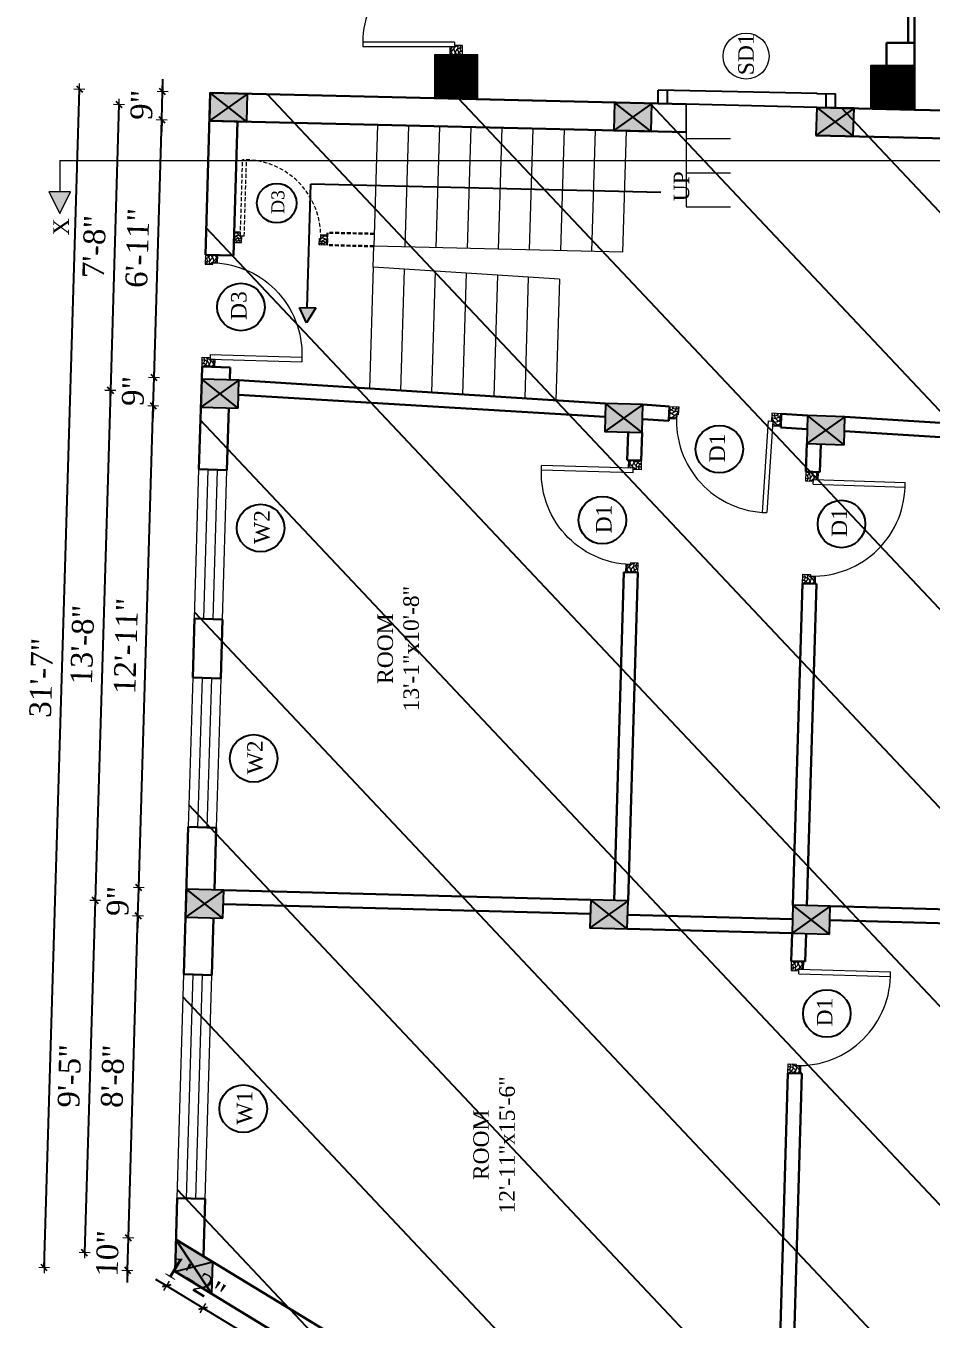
# Model space of a CAD drawing. Header units: inches. Extents: x 4069 to 291496, y -47643 to 12535.
# Drawn here: x 136887.3 to 137178.2, y -21025.5 to -20609.8 of the extents above; entities that cross this region are included whole.
import ezdxf

# ---------------------------------------------------------------- set-up
doc = ezdxf.new("R2010")
doc.units = ezdxf.units.IN
doc.header["$LTSCALE"] = 5
doc.header["$MEASUREMENT"] = 0
doc.linetypes.add('HIDDEN', pattern=[0.375, 0.25, -0.125])
for name, color, linetype, lineweight in [('A-WALL', 7, 'Continuous', 9), ('Dimension', 7, 'Continuous', 18), ('DOOR', 62, 'Continuous', 0), ('Dw', 2, 'Continuous', 18), ('tefriş', 30, 'Continuous', 9)]:
    doc.layers.add(name, color=color, linetype=linetype, lineweight=lineweight)
doc.layers.add('dim line', color=7, linetype='Continuous', lineweight=15, true_color=0xfab2b2)
doc.layers.add('TEXT', color=6, linetype='Continuous')
doc.layers.add('WALL', color=7, linetype='Continuous')
doc.styles.add('ordinary', font='times.ttf')
doc.dimstyles.new('Copy of 96', dxfattribs={"dimtxt": 7, "dimasz": 4, "dimexe": 0.5, "dimexo": 0.5, "dimgap": 3, "dimtad": 1, "dimdec": 1, "dimzin": 11, "dimdsep": 46, "dimlunit": 4, "dimtxsty": 'ordinary', "dimblk": 'OBLIQUE', "dimcen": 0.09, "dimse1": 1, "dimse2": 1, "dimclrt": 6, "dimazin": 0, "dimtfac": 1, "dimtdec": 1, "dimtix": 1, "dimtmove": 2, "dimatfit": 3, "dimldrblk": 'leader', "dimfxl": 0.5, "dimfxlon": 1, "dimtolj": 1, "dimtzin": 0, "dimarcsym": 0})

# ---------------------------------------------------------------- blocks, each defined once
blk = doc.blocks.new('C1a')
at = {"color": 1, "ltscale": 5}
for p, q in [((18657.75, 4625.76), (18648.75, 4625.76)), ((18648.75, 4625.76), (18648.82, 4613.76)), ((18657.82, 4613.76), (18657.75, 4625.76)), ((18648.82, 4613.76), (18657.82, 4613.76))]:
    blk.add_line(p, q, dxfattribs=at)
blk = doc.blocks.new('c2a')
at = {"color": 1, "ltscale": 5}
for p, q in [((18091.63, 4625.76), (18084.82, 4613.76)), ((18101.98, 4625.76), (18091.63, 4625.76)), ((18095.17, 4613.76), (18101.98, 4625.76)), ((18084.82, 4613.76), (18095.17, 4613.76))]:
    blk.add_line(p, q, dxfattribs=at)
blk = doc.blocks.new('A$C27B36B59')
at = {"layer": 'DOOR'}
for p, q in [((0, 4), (0, 0)), ((2.5, 4), (0, 4)), ((0, 0), (3, 0)), ((2.5, 2.5), (2.5, 4)), ((3, 2.5), (2.5, 2.5)), ((3, 0), (3, 2.5))]:
    blk.add_line(p, q, dxfattribs=at)
for centre, radius, start, end in [((-1.4, -0.54), 4.75, 22.1411, 72.838), ((1.34, 2.09), 1.64, 45.138, 144.8948), ((2.21, 0.3), 2.49, 83.3149, 152.658), ((0.13, 0.37), 2.05, 349.4875, 93.6805), ((1.96, -0.47), 2.01, 58.7447, 166.495), ((-0.06, 0.32), 1.13, 343.542, 86.947), ((2.08, -0.4), 1.17, 38.2816, 160.1519)]:
    blk.add_arc(centre, radius, start, end, dxfattribs=at)
blk = doc.blocks.new('D2')
at = {"layer": 'DOOR'}
for p, q in [((74473.95, 24047.59), (74473.95, 24018.09)), ((74473.95, 24047.59), (74475.45, 24047.59)), ((74475.45, 24047.59), (74475.45, 24018.13))]:
    blk.add_line(p, q, dxfattribs=at)
blk.add_arc((74473.95, 24047.59), 29.5, 180, 272.9146, dxfattribs=at)
at = {"layer": 'DOOR', "xscale": -1, "rotation": 180}
blk.add_blockref('A$C27B36B59', (74441.95, 24050.09), dxfattribs=at)
at = {"layer": 'DOOR', "rotation": 180}
blk.add_blockref('A$C27B36B59', (74477.95, 24050.09), dxfattribs=at)
blk = doc.blocks.new('smalldoor hidden')
at = {"layer": 'DOOR', "linetype": 'HIDDEN'}
for p, q in [((9851.61, -757.15), (9876.16, -757.15)), ((9851.61, -758.4), (9851.61, -757.15)), ((9851.61, -758.4), (9876.19, -758.4))]:
    blk.add_line(p, q, dxfattribs=at)
blk.add_arc((9851.61, -758.4), 24.58, 270, 2.9146, dxfattribs=at)
at = {"layer": 'DOOR', "linetype": 'HIDDEN', "yscale": 0.8333000000020547, "zscale": 0.8333000000002357, "rotation": 270}
for p, xscale in [((9849.52, -755.07), 0.8332999999984168), ((9849.52, -785.07), -0.8332999999984168)]:
    blk.add_blockref('A$C27B36B59', p, dxfattribs=dict(at, xscale=xscale))
blk = doc.blocks.new('x-x')
at = {"ltscale": 5}
for points in [[(11364.03, -701.52), (11364.03, -694.51), (11357.15, -698.09)], [(11364.03, -1135.52), (11364.03, -1128.51), (11357.15, -1132.09)]]:
    blk.add_hatch(color=256, dxfattribs=at).paths.add_polyline_path(points)
for p, q in [((11364.03, -694.51), (11357.15, -698.09)), ((11357.15, -698.09), (11364.03, -701.52)), ((11364.03, -701.52), (11364.03, -694.51)), ((11374.13, -698.09), (11364.03, -698.09)), ((11374.13, -698.09), (11374.13, -1132.09)), ((11364.03, -1128.51), (11357.15, -1132.09)), ((11364.03, -1135.52), (11364.03, -1128.51)), ((11357.15, -1132.09), (11364.03, -1135.52)), ((11374.13, -1132.09), (11364.03, -1132.09))]:
    blk.add_line(p, q, dxfattribs=at)
at = {"layer": 'A-WALL', "color": 1, "ltscale": 5}
blk.add_line((11374.13, -1120.09), (11374.13, -1132.09), dxfattribs=at)
at = {"layer": 'TEXT', "style": 'ordinary'}
for p in [(11350.08, -700.97), (11350.08, -1134.1)]:
    blk.add_text('X', height=5, dxfattribs=at).set_placement(p)
blk = doc.blocks.new('oblique')
at = {"color": 0, "lineweight": -2}
blk.add_line((0.25, 0.25), (-0.25, -0.25), dxfattribs=at)
at = {"layer": 'dim line', "lineweight": 9}
for p, q in [((-0.4375, 0), (0.4375, 0)), ((0, 0.4375), (0, -0.4375))]:
    blk.add_line(p, q, dxfattribs=at)
blk = doc.blocks.new('*D4005')
at = {"layer": 'A-WALL', "color": 0, "lineweight": -2, "ltscale": 50, "transparency": 16777216}
blk.add_line((137124.07, -21131.24), (136944.25, -21021.92), dxfattribs=at)
at = {"layer": 'Defpoints', "color": 0, "ltscale": 50, "transparency": 16777216}
for p in [(136947.02, -21017.35), (136944.25, -21021.92), (137126.84, -21126.68)]:
    blk.add_point(p, dxfattribs=at)
at = {"layer": 'A-WALL', "color": 0, "lineweight": -2, "ltscale": 50, "transparency": 16777216, "xscale": 4, "yscale": 4, "zscale": 4}
for p, rotation in [((136944.25, -21021.92), 148.7014709249468), ((137124.07, -21131.24), 328.7014709249468)]:
    blk.add_blockref('oblique', p, dxfattribs=dict(at, rotation=rotation))
at = {"layer": 'A-WALL', "color": 6, "ltscale": 50, "transparency": 16777216, "insert": (137037.57, -21070.97), "char_height": 7, "attachment_point": 5, "rotation": 328.7015, "style": 'ordinary'}
blk.add_mtext('\\A1;17\'-6"', dxfattribs=at)
blk = doc.blocks.new('_OBLIQUE')
at = {"color": 0, "linetype": 'ByBlock'}
blk.add_line((-0.5, -0.5), (0.5, 0.5), dxfattribs=at)
blk = doc.blocks.new('leader')
at = {"layer": 'Dimension'}
for p, q in [((0, -4.33), (0, 4.33)), ((-4.42, 0), (4.42, 0))]:
    blk.add_line(p, q, dxfattribs=at)
blk = doc.blocks.new('*D4006')
at = {"layer": 'A-WALL', "color": 0, "lineweight": -2, "ltscale": 50, "transparency": 16777216}
for p, q in [((136932.46, -21014.75), (136929.04, -21012.67)), ((136944.25, -21021.92), (136932.46, -21014.75)), ((136944.25, -21021.92), (136947.67, -21024))]:
    blk.add_line(p, q, dxfattribs=at)
at = {"layer": 'Defpoints', "color": 0, "ltscale": 50, "transparency": 16777216}
for p in [(136935.23, -21010.19), (136932.46, -21014.75), (136947.02, -21017.35)]:
    blk.add_point(p, dxfattribs=at)
at = {"layer": 'A-WALL', "color": 0, "lineweight": -2, "ltscale": 50, "transparency": 16777216, "xscale": 4, "yscale": 4, "zscale": 4}
for p, rotation in [((136932.46, -21014.75), 328.7014709249468), ((136944.25, -21021.92), 148.7014709249468)]:
    blk.add_blockref('oblique', p, dxfattribs=dict(at, rotation=rotation))
at = {"layer": 'A-WALL', "color": 6, "ltscale": 50, "transparency": 16777216, "insert": (136941.73, -21012.78), "char_height": 7, "attachment_point": 5, "rotation": 328.7015, "style": 'ordinary'}
blk.add_mtext('\\A1;1\'-2"', dxfattribs=at)
blk = doc.blocks.new('*D4007')
at = {"layer": 'A-WALL', "color": 0, "lineweight": -2, "ltscale": 50, "transparency": 16777216}
blk.add_line((136929.1, -21033.55), (137120.71, -21150.05), dxfattribs=at)
at = {"layer": 'Defpoints', "color": 0, "ltscale": 50, "transparency": 16777216}
for p in [(136941.13, -21013.77), (137132.74, -21130.26), (137120.71, -21150.05)]:
    blk.add_point(p, dxfattribs=at)
at = {"layer": 'A-WALL', "color": 0, "lineweight": -2, "ltscale": 50, "transparency": 16777216, "xscale": 4, "yscale": 4, "zscale": 4}
for p, rotation in [((136929.1, -21033.55), 148.7014709224112), ((137120.71, -21150.05), 328.7014709224112)]:
    blk.add_blockref('oblique', p, dxfattribs=dict(at, rotation=rotation))
at = {"layer": 'A-WALL', "color": 6, "ltscale": 50, "transparency": 16777216, "insert": (137028.31, -21086.19), "char_height": 7, "attachment_point": 5, "rotation": 328.7015, "style": 'ordinary'}
blk.add_mtext('\\A1;18\'-8"', dxfattribs=at)
blk = doc.blocks.new('*D3865')
at = {"layer": 'A-WALL', "color": 0, "lineweight": -2, "ltscale": 50, "transparency": 16777216}
blk.add_line((137246.82, -21245.88), (136914.7, -21043.96), dxfattribs=at)
at = {"layer": 'Defpoints', "color": 0, "ltscale": 50, "transparency": 16777216}
for p in [(136935.23, -21010.19), (136914.7, -21043.96), (137267.35, -21212.11)]:
    blk.add_point(p, dxfattribs=at)
at = {"layer": 'A-WALL', "color": 0, "lineweight": -2, "ltscale": 50, "transparency": 16777216, "xscale": 4, "yscale": 4, "zscale": 4}
for p, rotation in [((136914.7, -21043.96), 148.7014709224075), ((137246.82, -21245.88), 328.7014709224075)]:
    blk.add_blockref('oblique', p, dxfattribs=dict(at, rotation=rotation))
at = {"layer": 'A-WALL', "color": 6, "ltscale": 50, "transparency": 16777216, "insert": (137084.17, -21139.32), "char_height": 7, "attachment_point": 5, "rotation": 328.7015, "style": 'ordinary'}
blk.add_mtext('\\A1;32\'-5"', dxfattribs=at)
blk = doc.blocks.new('*D4009')
at = {"layer": 'A-WALL', "color": 0, "lineweight": -2, "ltscale": 50, "transparency": 16777216}
for p, q in [((136920.23, -20999.38), (136920.35, -20995.39)), ((136919.93, -21009.73), (136920.23, -20999.38)), ((136919.93, -21009.73), (136919.81, -21013.73))]:
    blk.add_line(p, q, dxfattribs=at)
at = {"layer": 'Defpoints', "color": 0, "ltscale": 50, "transparency": 16777216}
for p in [(136920.23, -20999.38), (136935.54, -20999.84), (136935.23, -21010.19)]:
    blk.add_point(p, dxfattribs=at)
at = {"layer": 'A-WALL', "color": 0, "lineweight": -2, "ltscale": 50, "transparency": 16777216, "xscale": 4, "yscale": 4, "zscale": 4}
for p, rotation in [((136920.23, -20999.38), 268.2899854281655), ((136919.93, -21009.73), 88.28998542816545)]:
    blk.add_blockref('oblique', p, dxfattribs=dict(at, rotation=rotation))
at = {"layer": 'A-WALL', "color": 6, "ltscale": 50, "transparency": 16777216, "insert": (136913.52, -21004.36), "char_height": 7, "attachment_point": 5, "rotation": 88.29, "style": 'ordinary'}
blk.add_mtext('\\A1;10"', dxfattribs=at)
blk = doc.blocks.new('*D4010')
at = {"layer": 'A-WALL', "color": 0, "lineweight": -2, "ltscale": 50, "transparency": 16777216}
blk.add_line((136920.23, -20999.38), (136923.33, -20895.78), dxfattribs=at)
at = {"layer": 'Defpoints', "color": 0, "ltscale": 50, "transparency": 16777216}
for p in [(136923.33, -20895.78), (136938.63, -20896.24), (136935.54, -20999.84)]:
    blk.add_point(p, dxfattribs=at)
at = {"layer": 'A-WALL', "color": 0, "lineweight": -2, "ltscale": 50, "transparency": 16777216, "xscale": 4, "yscale": 4, "zscale": 4}
for p, rotation in [((136923.33, -20895.78), 88.28998542889899), ((136920.23, -20999.38), 268.289985428899)]:
    blk.add_blockref('oblique', p, dxfattribs=dict(at, rotation=rotation))
at = {"layer": 'A-WALL', "color": 6, "ltscale": 50, "transparency": 16777216, "insert": (136915.22, -20947.39), "char_height": 7, "attachment_point": 5, "rotation": 88.29, "style": 'ordinary'}
blk.add_mtext('\\A1;8\'-8"', dxfattribs=at)
blk = doc.blocks.new('*D4011')
at = {"layer": 'A-WALL', "color": 0, "lineweight": -2, "ltscale": 50, "transparency": 16777216}
for p, q in [((136923.6, -20886.78), (136923.72, -20882.79)), ((136923.33, -20895.78), (136923.6, -20886.78)), ((136923.33, -20895.78), (136923.21, -20899.78))]:
    blk.add_line(p, q, dxfattribs=at)
at = {"layer": 'Defpoints', "color": 0, "ltscale": 50, "transparency": 16777216}
for p in [(136923.6, -20886.78), (136938.9, -20887.24), (136938.63, -20896.24)]:
    blk.add_point(p, dxfattribs=at)
at = {"layer": 'A-WALL', "color": 0, "lineweight": -2, "ltscale": 50, "transparency": 16777216, "xscale": 4, "yscale": 4, "zscale": 4}
for p, rotation in [((136923.6, -20886.78), 268.289985428899), ((136923.33, -20895.78), 88.28998542889903)]:
    blk.add_blockref('oblique', p, dxfattribs=dict(at, rotation=rotation))
at = {"layer": 'A-WALL', "color": 6, "ltscale": 50, "transparency": 16777216, "insert": (136916.89, -20891.09), "char_height": 7, "attachment_point": 5, "rotation": 88.29, "style": 'ordinary'}
blk.add_mtext('\\A1;9"', dxfattribs=at)
blk = doc.blocks.new('*D4012')
at = {"layer": 'A-WALL', "color": 0, "lineweight": -2, "ltscale": 50, "transparency": 16777216}
blk.add_line((136923.6, -20886.78), (136928.22, -20731.85), dxfattribs=at)
at = {"layer": 'Defpoints', "color": 0, "ltscale": 50, "transparency": 16777216}
for p in [(136928.22, -20731.85), (136943.53, -20732.31), (136938.9, -20887.24)]:
    blk.add_point(p, dxfattribs=at)
at = {"layer": 'A-WALL', "color": 0, "lineweight": -2, "ltscale": 50, "transparency": 16777216, "xscale": 4, "yscale": 4, "zscale": 4}
for p, rotation in [((136928.22, -20731.85), 88.28998542889899), ((136923.6, -20886.78), 268.289985428899)]:
    blk.add_blockref('oblique', p, dxfattribs=dict(at, rotation=rotation))
at = {"layer": 'A-WALL', "color": 6, "ltscale": 50, "transparency": 16777216, "insert": (136919.41, -20809.12), "char_height": 7, "attachment_point": 5, "rotation": 88.29, "style": 'ordinary'}
blk.add_mtext('\\A1;12\'-11"', dxfattribs=at)
blk = doc.blocks.new('*D3991')
at = {"layer": 'A-WALL', "color": 0, "lineweight": -2, "ltscale": 50, "transparency": 16777216}
for p, q in [((136928.49, -20722.86), (136928.61, -20718.86)), ((136928.22, -20731.85), (136928.49, -20722.86)), ((136928.22, -20731.85), (136928.1, -20735.85))]:
    blk.add_line(p, q, dxfattribs=at)
at = {"layer": 'Defpoints', "color": 0, "ltscale": 50, "transparency": 16777216}
for p in [(136928.49, -20722.86), (136943.8, -20723.31), (136943.53, -20732.31)]:
    blk.add_point(p, dxfattribs=at)
at = {"layer": 'A-WALL', "color": 0, "lineweight": -2, "ltscale": 50, "transparency": 16777216, "xscale": 4, "yscale": 4, "zscale": 4}
for p, rotation in [((136928.49, -20722.86), 268.289985428899), ((136928.22, -20731.85), 88.28998542889903)]:
    blk.add_blockref('oblique', p, dxfattribs=dict(at, rotation=rotation))
at = {"layer": 'A-WALL', "color": 6, "ltscale": 50, "transparency": 16777216, "insert": (136921.79, -20727.16), "char_height": 7, "attachment_point": 5, "rotation": 88.29, "style": 'ordinary'}
blk.add_mtext('\\A1;9"', dxfattribs=at)
blk = doc.blocks.new('*D3992')
at = {"layer": 'A-WALL', "color": 0, "lineweight": -2, "ltscale": 50, "transparency": 16777216}
blk.add_line((136928.49, -20722.86), (136930.97, -20639.89), dxfattribs=at)
at = {"layer": 'Defpoints', "color": 0, "ltscale": 50, "transparency": 16777216}
for p in [(136930.97, -20639.89), (136946.27, -20640.35), (136943.8, -20723.31)]:
    blk.add_point(p, dxfattribs=at)
at = {"layer": 'A-WALL', "color": 0, "lineweight": -2, "ltscale": 50, "transparency": 16777216, "xscale": 4, "yscale": 4, "zscale": 4}
for p, rotation in [((136930.97, -20639.89), 88.28998542889899), ((136928.49, -20722.86), 268.289985428899)]:
    blk.add_blockref('oblique', p, dxfattribs=dict(at, rotation=rotation))
at = {"layer": 'A-WALL', "color": 6, "ltscale": 50, "transparency": 16777216, "insert": (136923.17, -20681.18), "char_height": 7, "attachment_point": 5, "rotation": 88.29, "style": 'ordinary'}
blk.add_mtext('\\A1;6\'-11"', dxfattribs=at)
blk = doc.blocks.new('*D3993')
at = {"layer": 'A-WALL', "color": 0, "lineweight": -2, "ltscale": 50, "transparency": 16777216}
for p, q in [((136931.24, -20630.9), (136931.35, -20626.9)), ((136930.97, -20639.89), (136931.24, -20630.9)), ((136930.97, -20639.89), (136930.85, -20643.89))]:
    blk.add_line(p, q, dxfattribs=at)
at = {"layer": 'Defpoints', "color": 0, "ltscale": 50, "transparency": 16777216}
for p in [(136931.24, -20630.9), (136946.54, -20631.35), (136946.27, -20640.35)]:
    blk.add_point(p, dxfattribs=at)
at = {"layer": 'A-WALL', "color": 0, "lineweight": -2, "ltscale": 50, "transparency": 16777216, "xscale": 4, "yscale": 4, "zscale": 4}
for p, rotation in [((136931.24, -20630.9), 268.289985428899), ((136930.97, -20639.89), 88.28998542889903)]:
    blk.add_blockref('oblique', p, dxfattribs=dict(at, rotation=rotation))
at = {"layer": 'A-WALL', "color": 6, "ltscale": 50, "transparency": 16777216, "insert": (136924.53, -20635.2), "char_height": 7, "attachment_point": 5, "rotation": 88.29, "style": 'ordinary'}
blk.add_mtext('\\A1;9"', dxfattribs=at)
blk = doc.blocks.new('*D3994')
at = {"layer": 'A-WALL', "color": 0, "lineweight": -2, "ltscale": 50, "transparency": 16777216}
blk.add_line((136917.21, -20634.98), (136914.46, -20726.94), dxfattribs=at)
at = {"layer": 'Defpoints', "color": 0, "ltscale": 50, "transparency": 16777216}
for p in [(136946.41, -20635.85), (136914.46, -20726.94), (136943.66, -20727.81)]:
    blk.add_point(p, dxfattribs=at)
at = {"layer": 'A-WALL', "color": 0, "lineweight": -2, "ltscale": 50, "transparency": 16777216, "xscale": 4, "yscale": 4, "zscale": 4}
for p, rotation in [((136917.21, -20634.98), 88.28998542815465), ((136914.46, -20726.94), 268.2899854281547)]:
    blk.add_blockref('oblique', p, dxfattribs=dict(at, rotation=rotation))
at = {"layer": 'A-WALL', "color": 6, "ltscale": 50, "transparency": 16777216, "insert": (136909.26, -20680.76), "char_height": 7, "attachment_point": 5, "rotation": 88.29, "style": 'ordinary'}
blk.add_mtext('\\A1;7\'-8"', dxfattribs=at)
blk = doc.blocks.new('*D3995')
at = {"layer": 'A-WALL', "color": 0, "lineweight": -2, "ltscale": 50, "transparency": 16777216}
blk.add_line((136914.46, -20726.94), (136909.57, -20890.87), dxfattribs=at)
at = {"layer": 'Defpoints', "color": 0, "ltscale": 50, "transparency": 16777216}
for p in [(136943.66, -20727.81), (136909.57, -20890.87), (136938.77, -20891.74)]:
    blk.add_point(p, dxfattribs=at)
at = {"layer": 'A-WALL', "color": 0, "lineweight": -2, "ltscale": 50, "transparency": 16777216, "xscale": 4, "yscale": 4, "zscale": 4}
for p, rotation in [((136914.46, -20726.94), 88.2899854288991), ((136909.57, -20890.87), 268.2899854288991)]:
    blk.add_blockref('oblique', p, dxfattribs=dict(at, rotation=rotation))
at = {"layer": 'A-WALL', "color": 6, "ltscale": 50, "transparency": 16777216, "insert": (136905.46, -20808.71), "char_height": 7, "attachment_point": 5, "rotation": 88.29, "style": 'ordinary'}
blk.add_mtext('\\A1;13\'-8"', dxfattribs=at)
blk = doc.blocks.new('*D3996')
at = {"layer": 'A-WALL', "color": 0, "lineweight": -2, "ltscale": 50, "transparency": 16777216}
blk.add_line((136909.57, -20890.87), (136906.18, -21004.14), dxfattribs=at)
at = {"layer": 'Defpoints', "color": 0, "ltscale": 50, "transparency": 16777216}
for p in [(136938.77, -20891.74), (136906.18, -21004.14), (136935.39, -21005.01)]:
    blk.add_point(p, dxfattribs=at)
at = {"layer": 'A-WALL', "color": 0, "lineweight": -2, "ltscale": 50, "transparency": 16777216, "xscale": 4, "yscale": 4, "zscale": 4}
for p, rotation in [((136909.57, -20890.87), 88.2899854288991), ((136906.18, -21004.14), 268.2899854288991)]:
    blk.add_blockref('oblique', p, dxfattribs=dict(at, rotation=rotation))
at = {"layer": 'A-WALL', "color": 6, "ltscale": 50, "transparency": 16777216, "insert": (136901.31, -20947.31), "char_height": 7, "attachment_point": 5, "rotation": 88.29, "style": 'ordinary'}
blk.add_mtext('\\A1;9\'-5"', dxfattribs=at)
blk = doc.blocks.new('*D3855')
at = {"layer": 'A-WALL', "color": 0, "lineweight": -2, "ltscale": 50, "transparency": 16777216}
blk.add_line((136893.19, -21008.93), (136904.5, -20630.1), dxfattribs=at)
at = {"layer": 'Defpoints', "color": 0, "ltscale": 50, "transparency": 16777216}
for p in [(136904.5, -20630.1), (136946.54, -20631.35), (136935.23, -21010.19)]:
    blk.add_point(p, dxfattribs=at)
at = {"layer": 'A-WALL', "color": 0, "lineweight": -2, "ltscale": 50, "transparency": 16777216, "xscale": 4, "yscale": 4, "zscale": 4}
for p, rotation in [((136904.5, -20630.1), 88.2899854288991), ((136893.19, -21008.93), 268.2899854288991)]:
    blk.add_blockref('oblique', p, dxfattribs=dict(at, rotation=rotation))
at = {"layer": 'A-WALL', "color": 6, "ltscale": 50, "transparency": 16777216, "insert": (136892.28, -20819.32), "char_height": 7, "attachment_point": 5, "rotation": 88.29, "style": 'ordinary'}
blk.add_mtext('\\A1;31\'-7"', dxfattribs=at)

msp = doc.modelspace()

# ---------------------------------------------------------------- hatches: boundary and pattern name
at = {"layer": 'A-WALL', "ltscale": 5}
h = msp.add_hatch(dxfattribs=at)
h.set_pattern_fill('ANSI31', color=256, angle=450)
h.set_pattern_definition([(135, (138671.29985, -45055.13978), (-0.08838834765, -0.08838834765), [])])
h.paths.add_polyline_path([(137032.57871, -20633.06176), (137032.57871, -20619.06176), (137018.57871, -20619.06176), (137018.57871, -20633.06176)])
h = msp.add_hatch(dxfattribs=at)
h.set_pattern_fill('ANSI31', color=256, angle=450)
h.set_pattern_definition([(135, (138662.58218, -45168.08549), (-0.08838834765, -0.08838834765), [])])
h.paths.add_polyline_path([(137158.86104, -20636.38636), (137172.86104, -20636.38636), (137172.86104, -20622.38636), (137158.86104, -20622.38636)])
at = {"layer": 'WALL', "linetype": 'ByBlock', "ltscale": 5, "true_color": 0xf8991e}
h = msp.add_hatch(dxfattribs=at)
h.set_pattern_fill('ANSI31', color=30, scale=350, angle=448.2899854)
h.set_pattern_definition([(133.29, (134491.15, -27576.4), (-31.8453, -29.999), [])])
h.paths.add_polyline_path([(137267.35397, -21212.10762), (136935.2316, -21010.18574), (136946.54132, -20631.35452), (137278.45551, -20639.18375), (137284.45283, -20639.3628)])
h = msp.add_hatch(color=30, dxfattribs=at)
h.dxf.hatch_style = 1
h.paths.add_polyline_path([(136958.53818, -20631.63884), (136952.40547, -20635.99476), (136958.26961, -20640.635)])
h.paths.add_polyline_path([(136958.53818, -20631.63884), (136946.54132, -20631.35452), (136952.40547, -20635.99476)])
h.paths.add_polyline_path([(136946.54132, -20631.35452), (136946.27275, -20640.35068), (136952.40547, -20635.99476)])
h.paths.add_polyline_path([(136952.40547, -20635.99476), (136946.27275, -20640.35068), (136958.26961, -20640.635)])
h = msp.add_hatch(color=30, dxfattribs=at)
h.dxf.hatch_style = 1
h.paths.add_polyline_path([(137088.50415, -20634.71895), (137082.37143, -20639.07487), (137088.23557, -20643.71511)])
h.paths.add_polyline_path([(137088.50415, -20634.71895), (137076.50729, -20634.43463), (137082.37143, -20639.07487)])
h.paths.add_polyline_path([(137076.50729, -20634.43463), (137076.23872, -20643.43079), (137082.37143, -20639.07487)])
h.paths.add_polyline_path([(137082.37143, -20639.07487), (137076.23872, -20643.43079), (137088.23557, -20643.71511)])
h = msp.add_hatch(color=30, dxfattribs=at)
h.dxf.hatch_style = 1
h.paths.add_polyline_path([(137153.48713, -20636.259), (137147.35441, -20640.61492), (137153.21856, -20645.25516)])
h.paths.add_polyline_path([(137153.48713, -20636.259), (137141.49027, -20635.97468), (137147.35441, -20640.61492)])
h.paths.add_polyline_path([(137141.49027, -20635.97468), (137141.2217, -20644.97084), (137147.35441, -20640.61492)])
h.paths.add_polyline_path([(137147.35441, -20640.61492), (137141.2217, -20644.97084), (137153.21856, -20645.25516)])
at = {"layer": 'WALL', "linetype": 'ByBlock', "ltscale": 5}
msp.add_hatch(color=2, dxfattribs=at).paths.add_polyline_path([(136977.51631, -20705.20748), (136975.25985, -20700.2768), (136980.50576, -20700.43341)])
at = {"layer": 'WALL', "linetype": 'ByBlock', "ltscale": 5, "true_color": 0xf8991e}
h = msp.add_hatch(color=30, dxfattribs=at)
h.dxf.hatch_style = 1
h.paths.add_polyline_path([(136949.659, -20727.99067), (136955.52204, -20732.66772), (136955.79061, -20723.67172)])
h.paths.add_polyline_path([(136955.79061, -20723.67172), (136943.79595, -20723.31363), (136949.659, -20727.99067)])
h.paths.add_polyline_path([(136949.659, -20727.99067), (136943.79595, -20723.31363), (136943.52738, -20732.30962)])
h.paths.add_polyline_path([(136943.52738, -20732.30962), (136955.52204, -20732.66772), (136949.659, -20727.99067)])
h = msp.add_hatch(color=30, dxfattribs=at)
h.dxf.hatch_style = 1
h.paths.add_polyline_path([(137079.48304, -20735.82451), (137085.34609, -20740.50155), (137085.61466, -20731.50556)])
h.paths.add_polyline_path([(137085.61466, -20731.50556), (137073.62, -20731.14747), (137079.48304, -20735.82451)])
h.paths.add_polyline_path([(137079.48304, -20735.82451), (137073.62, -20731.14747), (137073.35143, -20740.14346)])
h.paths.add_polyline_path([(137073.35143, -20740.14346), (137085.34609, -20740.50155), (137079.48304, -20735.82451)])
h = msp.add_hatch(color=30, dxfattribs=at)
h.dxf.hatch_style = 1
h.paths.add_polyline_path([(137144.39507, -20739.74143), (137150.25811, -20744.41847), (137150.52668, -20735.42248)])
h.paths.add_polyline_path([(137150.52668, -20735.42248), (137138.53202, -20735.06438), (137144.39507, -20739.74143)])
h.paths.add_polyline_path([(137144.39507, -20739.74143), (137138.53202, -20735.06438), (137138.26345, -20744.06038)])
h.paths.add_polyline_path([(137138.26345, -20744.06038), (137150.25811, -20744.41847), (137144.39507, -20739.74143)])
h = msp.add_hatch(color=30, dxfattribs=at)
h.dxf.hatch_style = 1
h.paths.add_polyline_path([(136944.76508, -20891.91764), (136950.62812, -20896.59468), (136950.89669, -20887.59869)])
h.paths.add_polyline_path([(136950.89669, -20887.59869), (136938.90204, -20887.2406), (136944.76508, -20891.91764)])
h.paths.add_polyline_path([(136944.76508, -20891.91764), (136938.90204, -20887.2406), (136938.63347, -20896.23659)])
h.paths.add_polyline_path([(136938.63347, -20896.23659), (136950.62812, -20896.59468), (136944.76508, -20891.91764)])
h = msp.add_hatch(color=30, dxfattribs=at)
h.dxf.hatch_style = 1
h.paths.add_polyline_path([(137074.72002, -20895.36692), (137080.58307, -20900.04397), (137080.85164, -20891.04797)])
h.paths.add_polyline_path([(137080.85164, -20891.04797), (137068.85698, -20890.68988), (137074.72002, -20895.36692)])
h.paths.add_polyline_path([(137074.72002, -20895.36692), (137068.85698, -20890.68988), (137068.58841, -20899.68587)])
h.paths.add_polyline_path([(137068.58841, -20899.68587), (137080.58307, -20900.04397), (137074.72002, -20895.36692)])
h = msp.add_hatch(color=30, dxfattribs=at)
h.dxf.hatch_style = 1
h.paths.add_polyline_path([(137139.6975, -20897.09157), (137145.56054, -20901.76861), (137145.82911, -20892.77262)])
h.paths.add_polyline_path([(137145.82911, -20892.77262), (137133.83445, -20892.41452), (137139.6975, -20897.09157)])
h.paths.add_polyline_path([(137139.6975, -20897.09157), (137133.83445, -20892.41452), (137133.56588, -20901.41052)])
h.paths.add_polyline_path([(137133.56588, -20901.41052), (137145.56054, -20901.76861), (137139.6975, -20897.09157)])
h = msp.add_hatch(color=30, dxfattribs=at)
h.dxf.hatch_style = 1
h.paths.add_polyline_path([(136941.28169, -21008.59762), (136947.33177, -21007.00951), (136935.54045, -20999.84069)])
h.paths.add_polyline_path([(136941.28169, -21008.59762), (136935.54045, -20999.84069), (136935.2316, -21010.18574)])
h.paths.add_polyline_path([(136935.2316, -21010.18574), (136947.02293, -21017.35456), (136941.28169, -21008.59762)])
h.paths.add_polyline_path([(136941.28169, -21008.59762), (136947.02293, -21017.35456), (136947.33177, -21007.00951)])

# ---------------------------------------------------------------- linework, layer by layer
at = {"color": 1, "ltscale": 5}
for p, q in [((136958.53818, -20631.63884), (136946.27275, -20640.35068)), ((136958.26961, -20640.635), (136946.54132, -20631.35452)), ((137088.50415, -20634.71895), (137076.23872, -20643.43079)), ((137088.23557, -20643.71511), (137076.50729, -20634.43463)), ((137153.48713, -20636.259), (137141.2217, -20644.97084)), ((137141.49027, -20635.97468), (137153.21856, -20645.25516)), ((136955.79061, -20723.67172), (136943.52738, -20732.30962)), ((136955.52204, -20732.66772), (136943.79595, -20723.31363)), ((137007.72535, -20726.63099), (137007.70414, -20726.9654)), ((137085.61466, -20731.50556), (137073.35143, -20740.14346)), ((137085.34609, -20740.50155), (137073.62, -20731.14747)), ((137150.52668, -20735.42248), (137138.26345, -20744.06038)), ((137150.25811, -20744.41847), (137138.53202, -20735.06438)), ((136950.89669, -20887.59869), (136938.63347, -20896.23659)), ((136950.62812, -20896.59468), (136938.90204, -20887.2406)), ((137080.85164, -20891.04797), (137068.58841, -20899.68587)), ((137080.58307, -20900.04397), (137068.85698, -20890.68988)), ((137145.82911, -20892.77262), (137133.56588, -20901.41052)), ((137145.56054, -20901.76861), (137133.83445, -20892.41452)), ((136947.02293, -21017.35456), (136935.54045, -20999.84069)), ((136935.2316, -21010.18574), (136947.33177, -21007.00951))]:
    msp.add_line(p, q, dxfattribs=at)
at = {"layer": 'A-WALL', "lineweight": 30}
for p, q in [((137172.86104, -20269.92253), (137172.86104, -20636.71815)), ((137170.86104, -20519.28093), (137170.86104, -20615.28093)), ((137172.86104, -20615.28093), (137163.86104, -20615.28093)), ((137163.86104, -20622.38636), (137163.86104, -20615.28093)), ((136946.54132, -20631.35452), (136944.98959, -20683.33136)), ((137099.49027, -20634.97931), (136946.54132, -20631.35452)), ((137018.57871, -20633.06176), (137099.49027, -20634.97931)), ((137141.49027, -20635.97468), (137172.86104, -20636.71815)), ((137172.86104, -20636.71815), (137141.49027, -20635.97468)), ((137284.45283, -20639.3628), (137172.86104, -20636.71815)), ((137099.49027, -20643.98184), (136946.27275, -20640.35068)), ((136955.27039, -20640.56392), (136953.98559, -20683.59993)), ((137284.18426, -20648.35896), (137141.2217, -20644.97084)), ((136944.98959, -20683.33136), (136953.98559, -20683.59993)), ((136943.91532, -20719.31533), (136943.79595, -20723.31363)), ((136943.91532, -20719.31533), (136952.91131, -20719.5839)), ((136952.91131, -20719.5839), (136952.79195, -20723.5822)), ((136943.79595, -20723.31363), (136942.93057, -20752.30072)), ((136955.79061, -20723.67172), (137073.62, -20731.14747)), ((136955.65088, -20728.35224), (137073.49116, -20735.46295)), ((136952.52338, -20732.57819), (136951.92656, -20752.56929)), ((137085.61466, -20731.50556), (137094.1014, -20732.07631)), ((137093.96342, -20736.69828), (137094.1014, -20732.07631)), ((137085.47492, -20736.18607), (137093.96342, -20736.69828)), ((137129.91469, -20738.86765), (137130.04528, -20734.49363)), ((137130.04528, -20734.49363), (137138.53202, -20735.06438)), ((137150.52668, -20735.42248), (137269.35472, -20742.95848)), ((137080.57952, -20749.36326), (137080.84809, -20740.36727)), ((137085.07752, -20749.49754), (137085.34609, -20740.50155)), ((137129.91469, -20738.86765), (137138.40319, -20739.37986)), ((137150.38695, -20740.10299), (137269.22588, -20747.27396)), ((137137.99489, -20753.05637), (137138.26345, -20744.06038)), ((137142.49288, -20753.19065), (137142.76145, -20744.19466)), ((137080.57952, -20749.36326), (137085.07752, -20749.49754)), ((136942.93057, -20752.30072), (136951.92656, -20752.56929)), ((137137.99489, -20753.05637), (137142.49288, -20753.19065)), ((137076.35364, -20890.91369), (137079.50525, -20785.34723)), ((137079.50525, -20785.34723), (137084.00324, -20785.48151)), ((137080.85164, -20891.04797), (137084.00324, -20785.48151)), ((137133.83386, -20892.43435), (137136.92061, -20789.04034)), ((137136.92061, -20789.04034), (137141.41861, -20789.17462)), ((137138.33186, -20892.56863), (137141.41861, -20789.17462)), ((136941.4982, -20800.27934), (136940.93122, -20819.27088)), ((136941.4982, -20800.27934), (136950.49419, -20800.54791)), ((136950.49419, -20800.54791), (136949.92721, -20819.53945)), ((136940.93122, -20819.27088), (136949.92721, -20819.53945)), ((136939.49886, -20867.2495), (136938.08498, -20914.60869)), ((136939.49886, -20867.2495), (136948.49485, -20867.51807)), ((136948.49485, -20867.51807), (136947.89803, -20887.50917)), ((137068.85698, -20890.68988), (136950.89669, -20887.59869)), ((137068.7221, -20895.20773), (136950.763, -20892.07684)), ((137133.68191, -20896.91201), (137080.6991, -20895.54546)), ((137264.78905, -20895.89037), (137145.82911, -20892.77262)), ((136947.62946, -20896.50516), (136947.08097, -20914.87726)), ((137133.56588, -20901.41052), (137080.58307, -20900.04397)), ((137264.65417, -20900.40819), (137145.69542, -20897.25076)), ((137133.56588, -20901.41052), (137133.29732, -20910.40651)), ((137138.06388, -20901.5448), (137137.79531, -20910.54079)), ((137133.29732, -20910.40651), (137137.79531, -20910.54079)), ((136947.08097, -20914.87726), (136938.08498, -20914.60869)), ((137132.22304, -20946.39048), (137129.37125, -21041.91438)), ((137132.22304, -20946.39048), (137136.72104, -20946.52476)), ((137136.72104, -20946.52476), (137133.86924, -21042.04866)), ((136935.93643, -20986.57663), (136935.2316, -21010.18574)), ((136944.93243, -20986.8452), (136935.93643, -20986.57663)), ((136944.93243, -20986.8452), (136944.38394, -21005.2173)), ((137267.66281, -21201.76257), (136935.54045, -20999.84069)), ((137267.35397, -21212.10762), (136935.2316, -21010.18574))]:
    msp.add_line(p, q, dxfattribs=at)
at = {"layer": 'A-WALL', "ltscale": 5}
for p, q in [((137018.57871, -20619.06176), (137018.57871, -20633.06176)), ((137099.49027, -20643.98184), (137099.49027, -20634.97931)), ((137099.49027, -20634.97931), (137099.49027, -20667.97931)), ((137099.49027, -20645.97931), (137113.76072, -20645.97931)), ((137099.49027, -20656.97931), (137113.76072, -20656.97931)), ((137099.49027, -20667.97931), (137113.76072, -20667.97931))]:
    msp.add_line(p, q, dxfattribs=at)
at = {"layer": 'A-WALL', "linetype": 'HIDDEN', "lineweight": 30}
for p, q in [((136984.19295, -20676.25845), (136984.07358, -20680.25675)), ((136999.21411, -20676.61445), (136984.19295, -20676.25845)), ((136999.09474, -20680.61274), (136984.07358, -20680.25675))]:
    msp.add_line(p, q, dxfattribs=at)
at = {"layer": 'A-WALL', "ltscale": 5}
for points in [[(137032.57871, -20633.06176), (137032.57871, -20619.06176), (137018.57871, -20619.06176), (137018.57871, -20633.06176)], [(137158.86104, -20636.38636), (137158.86104, -20622.38636), (137172.86104, -20622.38636), (137172.86104, -20636.38636)]]:
    msp.add_lwpolyline(points, close=True, dxfattribs=at)
msp.add_circle((137118.78159, -20619.50766), 7.38406, dxfattribs=at)
at = {"layer": 'Dw', "color": 3}
for p, q in [((136941.4982, -20800.27934), (136942.93057, -20752.30072)), ((136944.49686, -20800.36886), (136945.92923, -20752.39024)), ((136947.49553, -20800.45839), (136948.92789, -20752.47976)), ((136950.49419, -20800.54791), (136951.92656, -20752.56929)), ((136940.93122, -20819.27088), (136939.49886, -20867.2495)), ((136943.92989, -20819.3604), (136942.49752, -20867.33903)), ((136946.92855, -20819.44993), (136945.49618, -20867.42855)), ((136949.92721, -20819.53945), (136948.49485, -20867.51807)), ((136935.93643, -20986.57663), (136938.08498, -20914.60869)), ((136938.9351, -20986.66615), (136941.08365, -20914.69822)), ((136941.93376, -20986.75568), (136944.08231, -20914.78774)), ((136944.93243, -20986.8452), (136947.08097, -20914.87726))]:
    msp.add_line(p, q, dxfattribs=at)
at = {"layer": 'tefriş', "ltscale": 5}
for p, q in [((137000.25854, -20641.63011), (136999.09474, -20680.61274)), ((137010.25857, -20641.8671), (137009.09477, -20680.84973)), ((137020.25557, -20642.10403), (137019.09177, -20681.08666)), ((137030.25068, -20642.3409), (137029.08689, -20681.32354)), ((137040.24958, -20642.57787), (137039.08578, -20681.5605)), ((137050.24658, -20642.81479), (137049.08278, -20681.79742)), ((137060.24359, -20643.05172), (137059.07979, -20682.03435)), ((137070.24059, -20643.28864), (137069.07679, -20682.27127)), ((137080.23759, -20643.52556), (137079.0738, -20682.50819)), ((136998.89361, -20687.34995), (136999.09474, -20680.61274)), ((137079.0738, -20682.50819), (136999.09474, -20680.61274)), ((136998.89361, -20687.34995), (136997.72981, -20726.33258)), ((137058.80686, -20691.15117), (136998.89361, -20687.34995)), ((137008.86793, -20687.98277), (137007.70414, -20726.9654)), ((137018.84226, -20688.6156), (137017.67847, -20727.59823)), ((137028.81659, -20689.24842), (137027.6528, -20728.23106)), ((137038.83577, -20689.8841), (137037.67197, -20728.86673)), ((137048.76525, -20690.51408), (137047.60146, -20729.49671)), ((137058.80686, -20691.15117), (137057.64306, -20730.1338))]:
    msp.add_line(p, q, dxfattribs=at)
at = {"layer": 'TEXT'}
for centre, radius in [((136967.92122, -20666.77353), 6.36673), ((136956.41231, -20700.15333), 7.64038), ((137110.17189, -20745.82525), 7.64038), ((137072.58053, -20768.65954), 7.64038), ((137149.4176, -20769.87834), 7.64038), ((136962.72417, -20771.20032), 7.64038), ((136960.51392, -20845.23508), 7.64038), ((137144.72003, -20927.22848), 7.64038), ((136957.15229, -20957.83667), 7.64038)]:
    msp.add_circle(centre, radius, dxfattribs=at)
at = {"layer": 'WALL', "color": 2, "linetype": 'ByBlock'}
for p, q in [((137141.59689, -20631.47594), (137090.49027, -20630.47849)), ((137090.49027, -20634.76602), (137090.49027, -20630.47849)), ((137093.49027, -20634.83711), (137093.49027, -20630.53704)), ((137141.49027, -20631.47342), (137147.49027, -20631.61561)), ((137144.49027, -20636.04578), (137144.49027, -20631.54452)), ((137147.49027, -20636.11688), (137147.49027, -20631.60262)), ((137141.49027, -20635.97468), (137099.49027, -20634.97931))]:
    msp.add_line(p, q, dxfattribs=at)
at = {"layer": 'WALL', "color": 2, "linetype": 'ByBlock', "ltscale": 5}
for p, q in [((136977.66137, -20700.3485), (136978.8472, -20660.62778)), ((137091.40395, -20663.2953), (136978.8472, -20660.62778)), ((136977.51631, -20705.20748), (136975.25985, -20700.2768)), ((136975.25985, -20700.2768), (136980.50576, -20700.43341)), ((136980.50576, -20700.43341), (136977.51631, -20705.20748))]:
    msp.add_line(p, q, dxfattribs=at)
for points in [[(136946.27275, -20640.35068), (136958.26961, -20640.635), (136958.53818, -20631.63884), (136946.54132, -20631.35452)], [(137076.23872, -20643.43079), (137088.23557, -20643.71511), (137088.50415, -20634.71895), (137076.50729, -20634.43463)], [(137141.2217, -20644.97084), (137153.21856, -20645.25516), (137153.48713, -20636.259), (137141.49027, -20635.97468)], [(136955.52204, -20732.66772), (136955.79061, -20723.67172), (136943.79595, -20723.31363), (136943.52738, -20732.30962)], [(137085.34609, -20740.50155), (137085.61466, -20731.50556), (137073.62, -20731.14747), (137073.35143, -20740.14346)], [(137150.25811, -20744.41847), (137150.52668, -20735.42248), (137138.53202, -20735.06438), (137138.26345, -20744.06038)], [(136950.62812, -20896.59468), (136950.89669, -20887.59869), (136938.90204, -20887.2406), (136938.63347, -20896.23659)], [(137080.58307, -20900.04397), (137080.85164, -20891.04797), (137068.85698, -20890.68988), (137068.58841, -20899.68587)], [(137145.56054, -20901.76861), (137145.82911, -20892.77262), (137133.83445, -20892.41452), (137133.56588, -20901.41052)], [(136947.02293, -21017.35456), (136947.33177, -21007.00951), (136935.54045, -20999.84069), (136935.2316, -21010.18574)]]:
    msp.add_lwpolyline(points, close=True, dxfattribs=at)

# ---------------------------------------------------------------- block references
at = {"layer": 'A-WALL', "color": 1}
for name, p, rotation in [('x-x', (136200.13726, -32027.1947), 89.99999999999999), ('smalldoor hidden', (135905.43825, -30501.9663), 88.28998542814124)]:
    msp.add_blockref(name, p, dxfattribs=dict(at, rotation=rotation))
at = {"layer": 'WALL', "color": 2, "linetype": 'ByBlock'}
for p, rotation in [((112977.49079, 53858.88947), 270), ((61206.164, -39732.81451), 356.1524916298357), ((158954.87921, -95915.51712), 88.28998542814124), ((158950.18164, -96072.86726), 88.28998542814124)]:
    msp.add_blockref('D2', p, dxfattribs=dict(at, rotation=rotation))
at = {"layer": 'WALL', "color": 2, "linetype": 'ByBlock', "ltscale": 5}
for name, p, rotation in [('C1a', (141013.47554, -39418.82795), 88.28998542814124), ('C1a', (141143.4415, -39421.90806), 88.28998542815778), ('C1a', (141208.42449, -39423.44811), 88.28998542815778), ('c2a', (141019.05915, -39231.79885), 88.28998542814124)]:
    msp.add_blockref(name, p, dxfattribs=dict(at, rotation=rotation))
at = {"layer": 'WALL', "color": 2, "linetype": 'ByBlock', "xscale": -1}
for p, rotation in [((163205.78587, 53007.79029), 88.28998542814132), ((110823.20697, -94476.60316), 268.2899854281413)]:
    msp.add_blockref('D2', p, dxfattribs=dict(at, rotation=rotation))

# ---------------------------------------------------------------- texts
at = {"layer": 'TEXT', "style": 'ordinary'}
for s, height, p in [('SD1', 5, (137121.22571, -20625.62518)), ('UP', 5, (137100.47694, -20666.17553)), ('D3', 4.1665, (136970.37146, -20670.26307)), ('D3', 5, (136958.21429, -20704.30692)), ('D1', 5, (137111.97226, -20750.0309)), ('W2', 5, (136965.63674, -20776.32251)), ('D1', 5, (137075.51944, -20772.89914)), ('D1', 5, (137151.21958, -20774.03193)), ('W2', 5, (136963.42649, -20850.35727)), ('D1', 5, (137146.52201, -20931.38207)), ('W1', 5, (136960.06485, -20962.95886))]:
    msp.add_text(s, height=height, rotation=90, dxfattribs=at).set_placement(p)
at = {"layer": 'TEXT', "char_height": 5, "attachment_point": 8, "rotation": 90, "style": 'ordinary'}
for s, insert in [('ROOM\\P13\'-1"x10\'-8"', (137013.68497, -20809.94338)), ('ROOM\\P12\'-11"x15\'-6"', (137044.48984, -20969.44231))]:
    msp.add_mtext_dynamic_manual_height_columns(s, width=101.5687276, gutter_width=1720.71691, heights=[0], dxfattribs=dict(at, insert=insert))

# ---------------------------------------------------------------- dimensions: what is measured, and where the dimension line sits
at = {"layer": 'A-WALL', "ltscale": 50}
for base, p1, p2, angle, picture, middle in [((136904.50125, -20630.09944), (136935.2316, -21010.18574), (136946.54132, -20631.35452), 88.2899854, '*D3855', (136892.27866, -20819.31898)), ((136931.23509, -20630.89756), (136946.27275, -20640.35068), (136946.54132, -20631.35452), 268.2899854, '*D3993', (136924.53308, -20635.19957)), ((136930.96652, -20639.89373), (136943.79595, -20723.31363), (136946.27275, -20640.35068), 268.2899854, '*D3992', (136923.17048, -20681.17943)), ((136928.48972, -20722.85668), (136943.52738, -20732.30962), (136943.79595, -20723.31363), 268.2899854, '*D3991', (136921.78771, -20727.1586)), ((136909.56577, -20890.86679), (136943.66167, -20727.81163), (136938.76775, -20891.73859), 88.2899854, '*D3995', (136905.45509, -20808.70753)), ((136928.22115, -20731.85267), (136938.90204, -20887.2406), (136943.52738, -20732.30962), 268.2899854, '*D4012', (136919.41138, -20809.12419)), ((136923.59581, -20886.78364), (136938.63347, -20896.23659), (136938.90204, -20887.2406), 268.2899854, '*D4011', (136916.89379, -20891.08556)), ((136906.18404, -21004.14141), (136938.76775, -20891.73859), (136935.38602, -21005.01321), 88.2899854, '*D3996', (136901.30718, -20947.30802)), ((136923.32724, -20895.77963), (136935.54045, -20999.84069), (136938.63347, -20896.23659), 268.2899854, '*D4010', (136915.22309, -20947.38591)), ((136932.45649, -21014.75026), (136947.02293, -21017.35456), (136935.2316, -21010.18574), 328.7014709, '*D4006', (136941.72888, -21012.7806)), ((136944.24782, -21021.91908), (137126.84066, -21126.67913), (136947.02293, -21017.35456), 328.7014709, '*D4005', (137037.57012, -21070.96693))]:
    dim = msp.add_linear_dim(base=base, p1=p1, p2=p2, angle=angle, dimstyle='Copy of 96', override={"dimdec": 0, "dimblk": 'oblique', "dimtdec": 0, "dimarcsym": 1}, dxfattribs=at)
    dim.commit()
    dim.dimension.update_dxf_attribs({"geometry": picture, "text_midpoint": middle})
for p1, p2, distance, picture, middle in [((136946.40704, -20635.8526), (136943.66167, -20727.81163), -29.21499, '*D3994', (136909.26464, -20680.76424)), ((136935.2316, -21010.18574), (136935.54045, -20999.84069), 15.31305, '*D4009', (136913.52215, -21004.36048)), ((137267.35397, -21212.10762), (136935.2316, -21010.18574), 39.52759, '*D3865', (137084.16651, -21139.31609)), ((136941.12727, -21013.77015), (137132.73632, -21130.26354), -23.15088, '*D4007', (137028.31317, -21086.19281))]:
    dim = msp.add_aligned_dim(p1=p1, p2=p2, distance=distance, dimstyle='Copy of 96', override={"dimdec": 0, "dimblk": 'oblique', "dimtdec": 0, "dimarcsym": 1}, dxfattribs=at)
    dim.commit()
    dim.dimension.update_dxf_attribs({"geometry": picture, "text_midpoint": middle})

doc.saveas('drawing.dxf')
